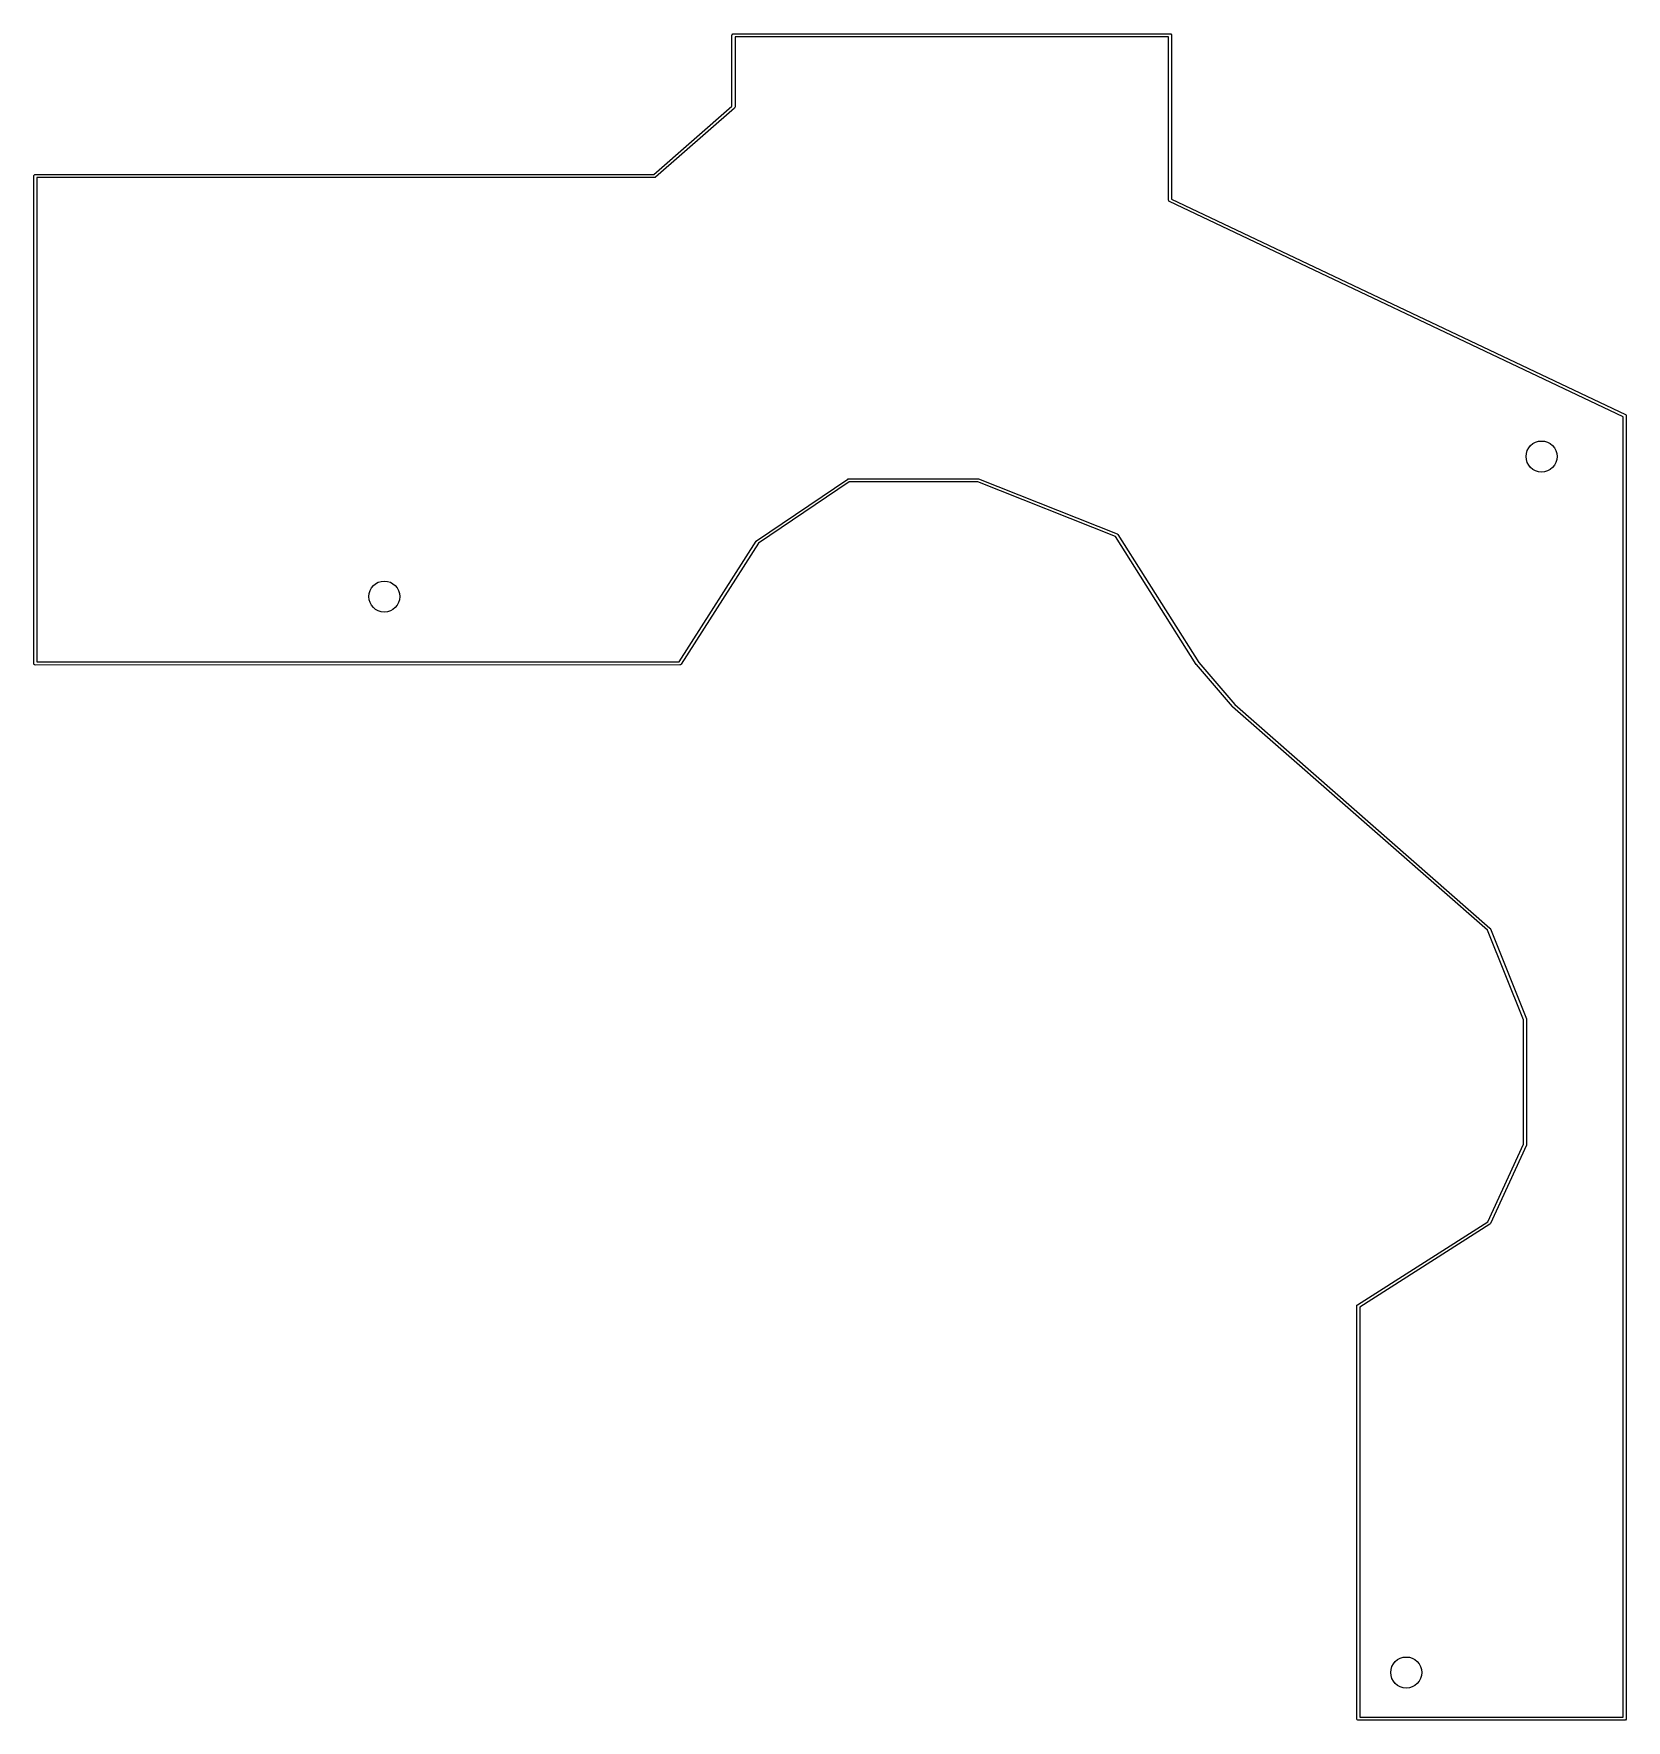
# Model space of a CAD drawing. Header units: inches. Extents: x 3.72 to 5.74, y -4.53 to -2.38.
import ezdxf

# ---------------------------------------------------------------- set-up
doc = ezdxf.new("R2010")
doc.units = ezdxf.units.IN
doc.header["$MEASUREMENT"] = 0
doc.layers.add('Edge.Cuts', color=254, linetype='CONTINUOUS', true_color=0xd0d2cd)

msp = doc.modelspace()

# ---------------------------------------------------------------- linework, layer by layer
at = {"layer": 'Edge.Cuts', "linetype": 'CONTINUOUS'}
for p, q in [((4.6057, -2.3866), (4.6059, -2.3858)), ((4.6057, -2.4767), (4.6057, -2.3866)), ((4.6059, -2.3858), (4.607, -2.3847)), ((4.607, -2.3847), (4.6077, -2.3846)), ((4.6077, -2.3846), (5.1625, -2.3846)), ((4.6097, -2.3885), (4.6097, -2.4776)), ((5.1606, -2.3885), (4.6097, -2.3885)), ((5.1606, -2.596), (5.1606, -2.3885)), ((5.1625, -2.3846), (5.1633, -2.3847)), ((5.1633, -2.3847), (5.1643, -2.3858)), ((5.1643, -2.3858), (5.1645, -2.3866)), ((5.1645, -2.3866), (5.1645, -2.5948)), ((4.5064, -2.5636), (4.6057, -2.4767)), ((4.609, -2.4791), (4.5085, -2.567)), ((4.6095, -2.4785), (4.609, -2.4791)), ((4.6097, -2.4776), (4.6095, -2.4784)), ((4.6095, -2.4784), (4.6095, -2.4784)), ((4.6095, -2.4784), (4.6095, -2.4785)), ((3.7185, -2.5655), (3.7187, -2.5648)), ((3.7185, -3.1851), (3.7185, -2.5655)), ((3.7187, -2.5648), (3.7197, -2.5637)), ((3.7197, -2.5637), (3.7205, -2.5636)), ((3.7205, -2.5636), (4.3554, -2.5636)), ((4.3554, -2.5675), (3.7224, -2.5675)), ((3.7224, -2.5675), (3.7224, -3.1831)), ((4.3554, -2.5636), (4.5064, -2.5636)), ((4.5072, -2.5675), (4.3554, -2.5675)), ((4.5077, -2.5674), (4.5072, -2.5675)), ((4.5078, -2.5674), (4.5077, -2.5674)), ((4.5079, -2.5673), (4.5078, -2.5674)), ((4.5078, -2.5674), (4.5078, -2.5674)), ((4.508, -2.5673), (4.5079, -2.5673)), ((4.5085, -2.567), (4.508, -2.5673)), ((5.1607, -2.5968), (5.1606, -2.596)), ((5.1609, -2.597), (5.1607, -2.5968)), ((5.1611, -2.5973), (5.1609, -2.597)), ((5.1617, -2.5978), (5.1611, -2.5973)), ((5.7382, -2.8714), (5.1617, -2.5978)), ((5.1645, -2.5948), (5.741, -2.8684)), ((5.7382, -4.5245), (5.7382, -2.8714)), ((5.741, -2.8684), (5.7417, -2.8688)), ((5.7417, -2.8688), (5.7418, -2.8691)), ((5.7418, -2.8691), (5.742, -2.8694)), ((5.742, -2.8694), (5.7422, -2.8701)), ((5.7422, -2.8701), (5.7422, -4.5264)), ((4.6371, -3.0291), (4.7529, -2.9507)), ((4.7546, -2.9543), (4.6396, -3.0321)), ((4.7529, -2.9507), (4.7532, -2.9506)), ((4.7532, -2.9506), (4.7532, -2.9505)), ((4.7532, -2.9505), (4.7534, -2.9505)), ((4.7534, -2.9505), (4.7536, -2.9504)), ((4.7536, -2.9504), (4.7537, -2.9504)), ((4.7537, -2.9504), (4.754, -2.9504)), ((4.754, -2.9504), (4.9184, -2.9504)), ((4.918, -2.9543), (4.7546, -2.9543)), ((5.0931, -3.0237), (4.918, -2.9543)), ((4.9184, -2.9504), (4.9187, -2.9504)), ((4.9187, -2.9504), (4.9191, -2.9505)), ((4.9191, -2.9505), (5.0952, -3.0203)), ((5.0952, -3.0203), (5.0955, -3.0205)), ((5.0955, -3.0205), (5.0956, -3.0205)), ((5.0956, -3.0205), (5.0957, -3.0206)), ((5.0957, -3.0206), (5.0958, -3.0207)), ((5.0958, -3.0207), (5.0959, -3.0208)), ((5.0959, -3.0208), (5.0961, -3.021)), ((5.0961, -3.021), (5.199, -3.1839)), ((4.5385, -3.1831), (4.6365, -3.0296)), ((4.6396, -3.0321), (4.5413, -3.1861)), ((4.6365, -3.0296), (4.6368, -3.0294)), ((4.6365, -3.0296), (4.6365, -3.0296)), ((4.6365, -3.0296), (4.6365, -3.0296)), ((4.6368, -3.0294), (4.6371, -3.0291)), ((4.6371, -3.0291), (4.6371, -3.0291)), ((4.6371, -3.0291), (4.6371, -3.0291)), ((5.1957, -3.1862), (5.0931, -3.0237)), ((3.7187, -3.1859), (3.7185, -3.1851)), ((3.7192, -3.1864), (3.7187, -3.1859)), ((3.7187, -3.1859), (3.7187, -3.1859)), ((3.7197, -3.1869), (3.7192, -3.1864)), ((3.7205, -3.1871), (3.7197, -3.1869)), ((3.7197, -3.1869), (3.7197, -3.1869)), ((3.7197, -3.1869), (3.7197, -3.1869)), ((4.5396, -3.187), (3.7205, -3.1871)), ((3.7224, -3.1831), (4.5385, -3.1831)), ((4.5404, -3.1869), (4.5396, -3.187)), ((4.5405, -3.1867), (4.5404, -3.1869)), ((4.5407, -3.1867), (4.5405, -3.1867)), ((4.5413, -3.1861), (4.5407, -3.1867)), ((5.1958, -3.1863), (5.1957, -3.1862)), ((5.1959, -3.1864), (5.1958, -3.1863)), ((5.2418, -3.2399), (5.1959, -3.1864)), ((5.199, -3.1839), (5.2447, -3.2372)), ((5.2419, -3.24), (5.2418, -3.2399)), ((5.242, -3.2401), (5.2419, -3.24)), ((5.566, -3.5242), (5.242, -3.2401)), ((5.2447, -3.2372), (5.569, -3.5215)), ((5.6117, -3.6379), (5.566, -3.5242)), ((5.569, -3.5215), (5.569, -3.5216)), ((5.569, -3.5216), (5.5691, -3.5216)), ((5.5691, -3.5216), (5.5693, -3.5219)), ((5.5693, -3.5219), (5.5694, -3.5221)), ((5.5694, -3.5221), (5.5694, -3.5222)), ((5.5694, -3.5222), (5.5695, -3.5223)), ((5.5695, -3.5223), (5.6155, -3.6367)), ((5.6117, -3.7963), (5.6117, -3.6379)), ((5.6155, -3.6367), (5.6155, -3.6371)), ((5.6155, -3.6371), (5.6156, -3.6375)), ((5.6156, -3.6375), (5.6156, -3.7967)), ((5.5661, -3.8948), (5.6117, -3.7963)), ((5.6154, -3.7975), (5.5695, -3.8969)), ((5.6155, -3.7975), (5.6154, -3.7975)), ((5.6154, -3.7975), (5.6154, -3.7975)), ((5.6156, -3.7968), (5.6155, -3.7971)), ((5.6155, -3.7971), (5.6155, -3.7975)), ((5.6156, -3.7967), (5.6156, -3.7968)), ((5.6156, -3.7968), (5.6156, -3.7968)), ((5.4005, -4.0004), (5.5661, -3.8948)), ((5.5687, -3.8978), (5.4035, -4.0031)), ((5.5689, -3.8976), (5.5687, -3.8978)), ((5.569, -3.8976), (5.5689, -3.8976)), ((5.5691, -3.8974), (5.569, -3.8976)), ((5.5693, -3.8972), (5.5691, -3.8974)), ((5.5695, -3.8969), (5.5693, -3.8972)), ((5.5693, -3.8972), (5.5693, -3.8972)), ((5.3996, -4.0021), (5.3998, -4.0013)), ((5.3996, -4.1437), (5.3996, -4.0021)), ((5.3998, -4.0013), (5.3999, -4.0012)), ((5.3999, -4.0012), (5.4, -4.0009)), ((5.4, -4.0009), (5.4005, -4.0004)), ((5.4035, -4.0031), (5.4035, -4.1437)), ((5.3996, -4.5264), (5.3996, -4.1437)), ((5.3996, -4.1437), (5.3996, -4.1437)), ((5.3996, -4.1437), (5.3996, -4.1437)), ((5.4035, -4.1437), (5.4036, -4.5245)), ((5.3998, -4.5272), (5.3996, -4.5264)), ((5.4003, -4.5277), (5.3998, -4.5272)), ((5.3998, -4.5272), (5.3998, -4.5272)), ((5.3998, -4.5272), (5.3998, -4.5272)), ((5.3998, -4.5272), (5.3998, -4.5272)), ((5.4009, -4.5283), (5.4003, -4.5277)), ((5.4016, -4.5284), (5.4009, -4.5283)), ((5.4009, -4.5283), (5.4009, -4.5283)), ((5.4009, -4.5283), (5.4009, -4.5283)), ((5.4009, -4.5283), (5.4009, -4.5283)), ((5.7402, -4.5284), (5.4016, -4.5284)), ((5.4036, -4.5245), (5.7382, -4.5245)), ((5.741, -4.5283), (5.7402, -4.5284)), ((5.742, -4.5272), (5.741, -4.5283)), ((5.7422, -4.5264), (5.742, -4.5272))]:
    msp.add_line(p, q, dxfattribs=at)
at = {"layer": 'Edge.Cuts'}
for centre in [(5.6345, -2.922), (5.6345, -2.922), (4.164, -3.1), (4.164, -3.1), (5.4626, -4.4677), (5.4626, -4.4677)]:
    msp.add_circle(centre, 0.0197, dxfattribs=at)

doc.saveas('drawing.dxf')
